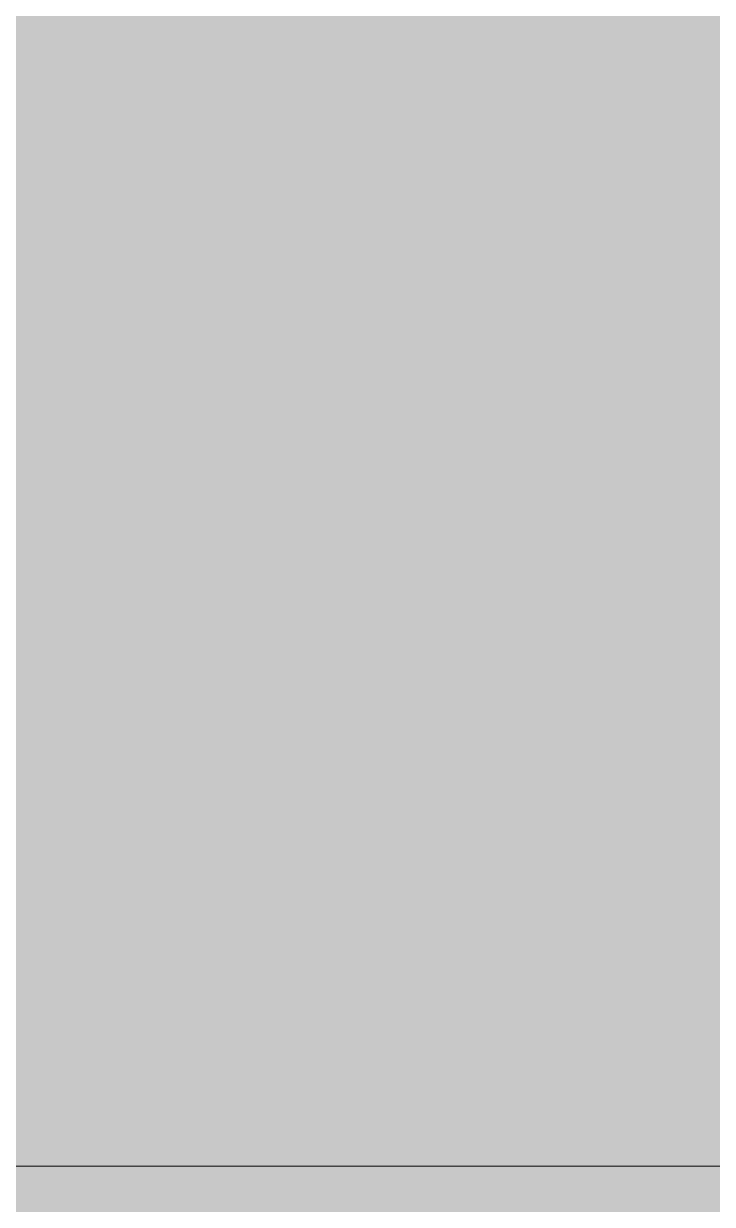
# Model space of a CAD drawing. Header units: inches. Extents: x 20139 to 37433, y -23296 to -20170.
# Drawn here: x 31316.829 to 31317.684, y -22686.85 to -22685.385 of the extents above; entities that cross this region are included whole.
import ezdxf

# ---------------------------------------------------------------- set-up
doc = ezdxf.new("R2010")
doc.units = ezdxf.units.IN
doc.header["$MEASUREMENT"] = 0
doc.layers.add('A-GLAZ-CWMG', color=51, linetype='Continuous', lineweight=9)

# ---------------------------------------------------------------- blocks, each defined once
blk = doc.blocks.new('Rectangular Mullion - Rectangular Mullion 1-775436-Level 1')
at = {"layer": 'A-GLAZ-CWMG'}
h = blk.add_hatch(color=256, dxfattribs=at)
h.paths.add_polyline_path([(22059.7652, -22686.8028), (22059.7652, -22652.6153), (22057.5152, -22652.6153), (22057.5152, -22686.8028)], flags=0)
h.paths.add_polyline_path([(22060.7652, -22686.8028), (22061.5152, -22686.8028), (22061.5152, -22652.6153), (22060.7652, -22652.6153)], flags=0)
blk = doc.blocks.new('Rectangular Mullion - Rectangular Mullion 1-827470-Level 1')
at = {"layer": 'A-GLAZ-CWMG'}
blk.add_hatch(color=256, dxfattribs=at).paths.add_polyline_path([(-1, 2), (1, 2), (1, -2), (-1, -2)], flags=0)
at = {"layer": 'A-GLAZ-CWMG', "lineweight": 13}
blk.add_line((-1, 2), (-1, -2), dxfattribs=at)

msp = doc.modelspace()

# ---------------------------------------------------------------- block references
at = {"layer": 'A-GLAZ-CWMG'}
msp.add_blockref('Rectangular Mullion - Rectangular Mullion 1-775436-Level 1', (9258.45897, 0), dxfattribs=at)
at = {"layer": 'A-GLAZ-CWMG', "extrusion": (0, 0, -1), "rotation": 270}
msp.add_blockref('Rectangular Mullion - Rectangular Mullion 1-827470-Level 1', (-31317.97419, -22687.80281), dxfattribs=at)

doc.saveas('drawing.dxf')
